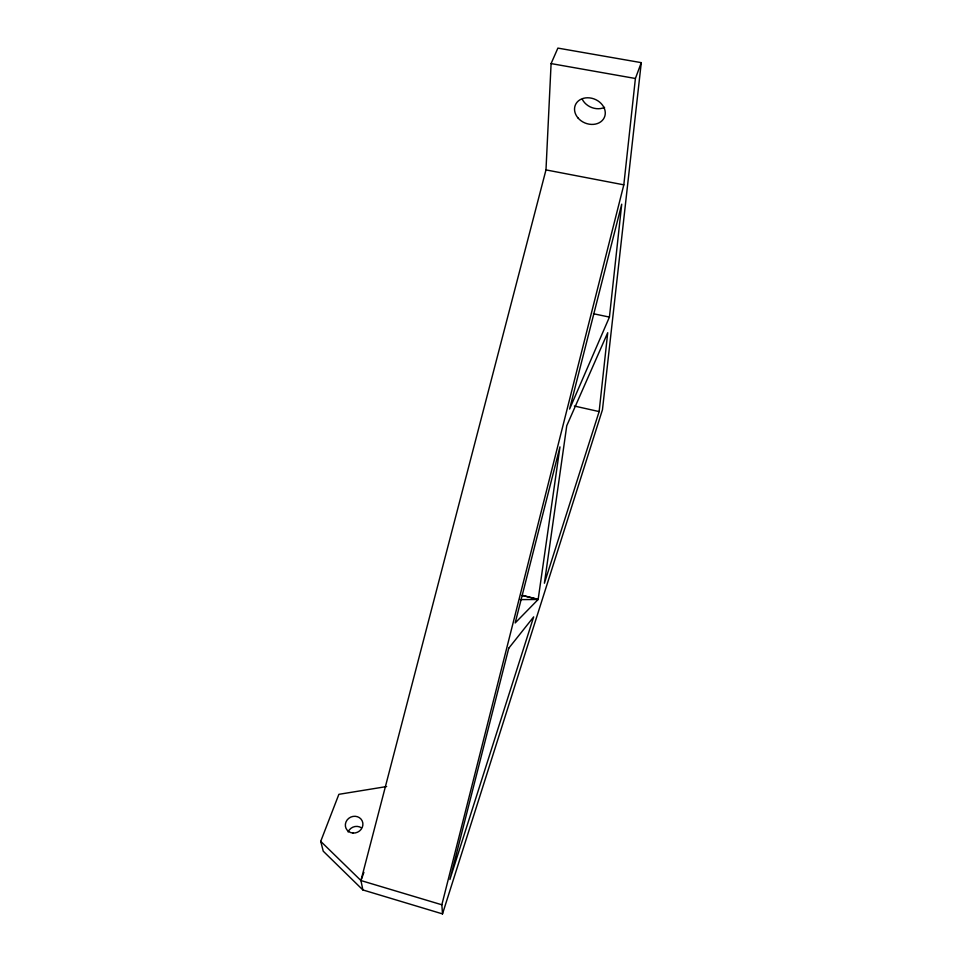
<?xml version="1.0" encoding="UTF-8"?>
<svg xmlns="http://www.w3.org/2000/svg" width="962" height="962" viewBox="0 0 962 962"><rect width="100%" height="100%" fill="white"/><g stroke="black" fill="none" stroke-linecap="round" stroke-linejoin="round"><path stroke-width="1.44" d="M362.878 889.946L360.942 880.555L545.983 169.901L551.094 63.588L557.888 48.1L641.281 62.65L602.465 409.728L442.508 913.9L362.878 889.946L323.244 851.19L320.719 841.353L338.877 794.323L386.64 786.555M599.134 411.58L607.719 332.708L566.75 425.733L544.396 583.225L599.134 411.58L574.386 406.036M609.427 317.099L621.717 204.184L569.588 409.078L609.427 317.099L593.422 313.732M442.508 913.9L441.847 904.785L623.821 184.836L635.401 78.487L641.281 62.65M441.847 904.785L360.942 880.555L363.913 872.33M520.298 599.615L538.143 599.482L559.968 446.897L515.175 622.955L538.143 599.482L522.186 595.418M551.094 63.588L635.401 78.487M545.983 169.901L623.821 184.836M522.21 595.31L538.155 599.338M320.719 841.353L360.942 880.555M604.593 107.383A15.596 12.867 22.7 0 1 582.275 99.302M348.112 831.95A8.778 8.189 -27.1 0 1 361.339 827.789M508.754 648.208L449.891 879.533L533.669 616.87L508.754 648.208M353.03 833.056A8.911 8.285 -25.8 0 0 362.229 820.971A8.911 8.285 -25.8 0 0 347.114 819.997A8.911 8.285 -25.8 0 0 353.03 833.056M577.946 117.893A15.777 12.855 22.6 0 0 604.256 117.641A15.777 12.855 22.6 0 0 587.493 97.775A15.777 12.855 22.6 0 0 577.946 117.893"/></g></svg>
